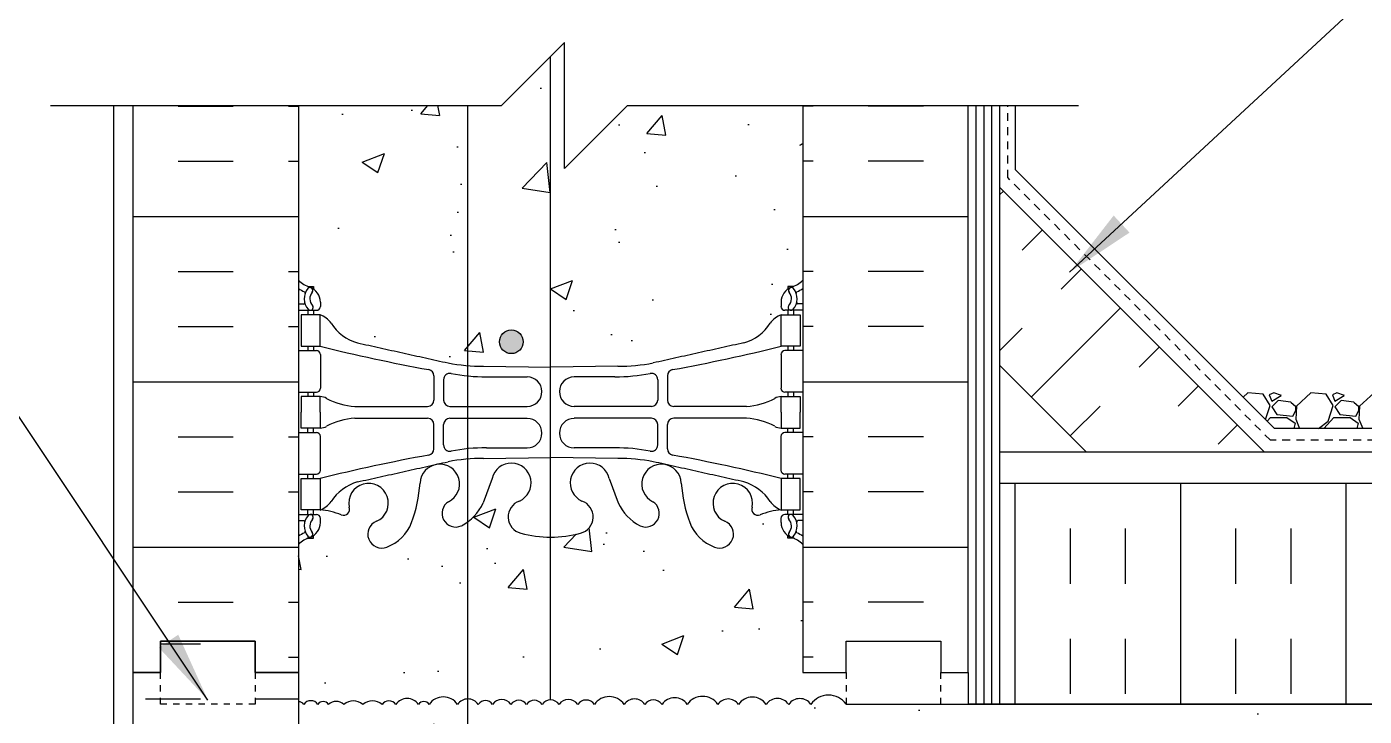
# Model space of a CAD drawing. Header units: inches. Extents: x 174.2 to 231.3, y 176.7 to 251.5.
# Drawn here: x 190.44 to 211.66, y 224.85 to 235.79 of the extents above; entities that cross this region are included whole.
import ezdxf

# ---------------------------------------------------------------- set-up
doc = ezdxf.new("R2010")
doc.units = ezdxf.units.IN
doc.header["$LTSCALE"] = 0.5
doc.header["$MEASUREMENT"] = 0
doc.linetypes.add('DASHED2', pattern=[0.375, 0.25, -0.125])
for name, color, linetype in [('HATCH', 12, 'Continuous'), ('line25', 2, 'Continuous'), ('LINE3', 3, 'Continuous'), ('LINE50', 5, 'Continuous'), ('LINE9', 9, 'Continuous'), ('TEXT', 4, 'Continuous'), ('Web_Edge', 9, 'Continuous')]:
    doc.layers.add(name, color=color, linetype=linetype)
doc.styles.add('DIM', font='romans.shx', dxfattribs={"width": 0.7})
doc.dimstyles.new('ext_12', dxfattribs={"dimscale": 12, "dimtxt": 0.075, "dimasz": 0.09375, "dimexe": 0.09375, "dimexo": 0.0625, "dimgap": 0.0625, "dimtad": 1, "dimdec": 1, "dimzin": 2, "dimdsep": 46, "dimlunit": 4, "dimtxsty": 'DIM', "dimcen": 0.09, "dimdle": 0.09375, "dimclrt": 4, "dimadec": 0, "dimazin": 0, "dimtfac": 1, "dimtdec": 1, "dimtmove": 2, "dimatfit": 3, "dimfxl": 1, "dimfrac": 2, "dimtolj": 1, "dimtzin": 0, "dimarcsym": 0})
pattern_1 = [(50, (0, 0), (3.5863, -0.31376), [0.375, -4.125]), (355, (0, 0), (-0.693757, 3.76096), [0.3, -3.3]), (100.4514, (0.299, -0.026), (2.892544, 3.4472), [0.3187, -3.50571]), (46.1842, (0, 1), (5.336207, -0.827596), [0.5625, -6.1875]), (96.6356, (0.4447, 0.931), (4.67331, 4.87059), [0.47805, -5.25857]), (351.1842, (0, 1), (4.67331, 4.87059), [0.45, -4.95]), (21, (0.5, 0.75), (2.984535, -2.013094), [0.375, -4.125]), (326, (0.5, 0.75), (1.216577, 3.62575), [0.3, -3.3]), (71.4514, (0.7487, 0.5822), (4.201112, 1.612656), [0.3187, -3.50571]), (37.5, (0, 0), (0.0607993, 1.6644693), [0, -3.26, 0, -3.35, 0, -3.3125]), (7.5, (0, 0), (1.315348, 1.972059), [0, -1.91, 0, -3.185, 0, -1.2625]), (327.5, (-1.115, 0), (2.669112, -0.1127744), [0, -1.25, 0, -3.9, 0, -5.175]), (317.5, (-1.615, 0), (2.915931, 0.500525), [0, -1.625, 0, -2.59, 0, -3.675])]

msp = doc.modelspace()

# ---------------------------------------------------------------- hatches: boundary and pattern name
at = {"layer": 'HATCH'}
h = msp.add_hatch(dxfattribs=at)
h.set_pattern_fill('AR-CONC', color=256, scale=0.5)
h.set_pattern_definition(pattern_1)
edge = h.paths.add_edge_path()
edge.add_arc((202.41, 200.954), 0.5, 46.2109, 66.4218)
edge.add_line((202.61, 201.412), (202.52, 201.412))
edge.add_line((202.52, 201.412), (202.52, 201.454))
edge.add_arc((202.66, 201.661), 0.25, 180, 235.9442, ccw=False)
edge.add_line((202.41, 201.661), (202.41, 201.728))
edge.add_arc((202.472, 201.728), 0.0625, 90, 180, ccw=False)
edge.add_line((202.472, 201.791), (202.52, 201.791))
edge.add_line((202.52, 201.791), (202.52, 201.861))
edge.add_line((202.52, 201.861), (202.415, 201.861))
edge.add_arc((202.537, 202.203), 0.364, 214.9775, 250.3387, ccw=False)
edge.add_arc((201.614, 201.592), 0.743, 32.7919, 73.8107)
edge.add_spline(control_points=[(201.821, 202.306), (200.384, 202.627)], knot_values=[0, 0, 1, 1], degree=1, periodic=0)
edge.add_arc((199.827, 199.695), 2.984, 79.2546, 90.0995)
edge.add_line((199.822, 202.679), (198.756, 202.695))
edge.add_line((198.756, 202.695), (197.689, 202.679))
edge.add_arc((197.684, 199.695), 2.984, 89.9005, 100.7454)
edge.add_spline(control_points=[(197.128, 202.627), (195.69, 202.306)], knot_values=[0, 0, 1, 1], degree=1, periodic=0)
edge.add_arc((195.897, 201.592), 0.743, 106.1893, 147.2081)
edge.add_arc((194.974, 202.203), 0.364, 289.6613, 325.0225, ccw=False)
edge.add_line((195.097, 201.861), (194.992, 201.861))
edge.add_line((194.992, 201.861), (194.992, 201.791))
edge.add_line((194.992, 201.791), (195.039, 201.791))
edge.add_arc((195.039, 201.728), 0.0625, 0, 90, ccw=False)
edge.add_line((195.102, 201.728), (195.102, 201.661))
edge.add_arc((194.852, 201.661), 0.25, 304.0558, 360, ccw=False)
edge.add_line((194.992, 201.454), (194.992, 201.412))
edge.add_line((194.992, 201.412), (194.902, 201.412))
edge.add_arc((195.102, 200.954), 0.5, 113.5782, 133.7891)
edge.add_line((194.756, 201.315), (194.756, 198.544))
edge.add_line((194.756, 198.544), (197.756, 198.544))
edge.add_line((197.756, 198.544), (198.756, 199.544))
edge.add_line((198.756, 199.544), (198.756, 198.544))
edge.add_line((198.756, 198.544), (198.756, 197.544))
edge.add_line((198.756, 197.544), (199.756, 198.544))
edge.add_line((199.756, 198.544), (202.756, 198.544))
edge.add_line((202.756, 198.544), (202.756, 201.315))
h.paths.add_polyline_path([(202.756, 207.541), (202.756, 208.861), (202.126, 208.861), (202.126, 208.974), (202.246, 209.174), (202.246, 210.642, 0.268138), (202.084, 210.791), (195.427, 210.791, 0.268156), (195.266, 210.642), (195.266, 209.174), (195.386, 208.974), (195.386, 208.861), (194.756, 208.861), (194.756, 207.541), (194.756, 205.507, 0.088416), (194.902, 205.41), (194.992, 205.41), (194.992, 205.368, -0.249069), (195.102, 205.161), (195.102, 205.093, -0.414214), (195.039, 205.031), (194.992, 205.031), (194.992, 204.961), (195.097, 204.961, 0.085348), (195.426, 205.036, -0.669601), (195.559, 204.916, 2.087231), (195.993, 205.141, -1), (196.156, 205.549, -0.21345), (196.548, 205.16, -0.068226), (196.684, 204.532, 1.753171), (197.135, 204.829, -0.940793), (197.338, 205.212, -0.173075), (197.684, 204.845), (197.827, 204.459, 1.612474), (198.258, 204.818, -0.734872), (198.282, 205.329, -0.068475), (198.756, 205.391, -0.068475), (199.23, 205.329, -0.734872), (199.253, 204.818, 1.612474), (199.684, 204.459), (199.827, 204.845, -0.173075), (200.173, 205.212, -0.940793), (200.376, 204.829, 1.753171), (200.827, 204.532, -0.068226), (200.963, 205.16, -0.21345), (201.355, 205.549, -1), (201.519, 205.141, 2.087231), (201.953, 204.916, -0.669601), (202.085, 205.036, 0.085348), (202.415, 204.961), (202.52, 204.961), (202.52, 205.031), (202.472, 205.031, -0.414214), (202.41, 205.093), (202.41, 205.161, -0.249069), (202.52, 205.368), (202.52, 205.41), (202.61, 205.41, 0.088416), (202.756, 205.507)])
h.paths.add_polyline_path([(198.679, 212.194, 0.225652), (198.304, 212.569), (195.641, 212.569, 0.225652), (195.266, 212.194), (195.266, 211.353, 0.225652), (195.641, 210.978), (198.304, 210.978, 0.225652), (198.679, 211.353)])
h.paths.add_polyline_path([(198.679, 213.975, 0.225652), (198.304, 214.35), (195.641, 214.35, 0.225652), (195.266, 213.975), (195.266, 213.134, 0.225652), (195.641, 212.759), (198.304, 212.759, 0.225652), (198.679, 213.134)])
h.paths.add_polyline_path([(202.246, 213.975, 0.225652), (201.871, 214.35), (199.207, 214.35, 0.225652), (198.832, 213.975), (198.832, 213.134, 0.225652), (199.207, 212.759), (201.871, 212.759, 0.225652), (202.246, 213.134)])
h.paths.add_polyline_path([(202.246, 212.194, 0.225652), (201.871, 212.569), (199.207, 212.569, 0.225652), (198.832, 212.194), (198.832, 211.353, 0.225652), (199.207, 210.978), (201.871, 210.978, 0.225652), (202.246, 211.353)])
h.paths.add_polyline_path([(202.391, 217.996), (202.756, 217.996), (202.756, 218.291), (202.756, 221.791), (201.256, 221.791), (201.256, 217.999), (201.534, 217.999), (201.534, 217.772), (201.275, 217.772), (201.006, 217.772), (200.477, 217.772), (200.477, 217.999), (200.756, 217.999), (200.756, 221.791), (199.256, 221.791, 0.506158), (198.612, 221.777, 0.520567), (197.968, 221.777, 0.520567), (197.686, 221.777, 0.520567), (197.451, 221.777, 0.520567), (196.933, 221.777, 0.520567), (196.542, 221.777, 0.520567), (195.907, 221.777, 0.520567), (195.557, 221.777, 0.408907), (195.121, 221.858), (195.121, 220.696), (194.756, 220.696), (194.756, 219.946), (195.121, 219.946), (195.121, 218.746), (194.756, 218.746), (194.756, 217.996), (195.121, 217.996), (195.121, 217.212, -0.385423), (195.166, 217.163), (195.166, 217.133), (195.266, 217.133), (195.266, 215.531, -0.380397), (195.559, 215.236, 2.087231), (195.993, 215.461, -1), (196.156, 215.869, -0.21345), (196.548, 215.48, -0.068226), (196.684, 214.852, 1.753171), (197.135, 215.149, -0.940793), (197.338, 215.532, -0.173075), (197.684, 215.165), (197.827, 214.779, 1.612474), (198.258, 215.138, -0.734872), (198.282, 215.649, -0.068475), (198.756, 215.711, -0.068475), (199.23, 215.649, -0.734872), (199.253, 215.138, 1.612474), (199.684, 214.779), (199.827, 215.165, -0.173075), (200.173, 215.532, -0.940793), (200.376, 215.149, 1.753171), (200.827, 214.852, -0.068226), (200.963, 215.48, -0.21345), (201.355, 215.869, -1), (201.519, 215.461, 2.087231), (201.953, 215.236, -0.380392), (202.246, 215.531), (202.246, 217.133), (202.346, 217.133), (202.346, 217.163, -0.385423), (202.391, 217.212)])
h.paths.add_polyline_path([(230.288, 225.041), (203.443, 225.041, 0.514297), (202.884, 225.036, 0.520567), (202.532, 225.036, 0.520567), (202.174, 225.036, 0.520567), (201.735, 225.036, 0.520567), (201.409, 225.036, 0.520567), (200.923, 225.036, 0.520567), (200.522, 225.036, 0.520567), (200.251, 225.036, 0.520567), (199.921, 225.036, 0.520567), (199.449, 225.036, 0.520567), (199.185, 225.036, 0.520567), (198.888, 225.036, 0.520567), (198.619, 225.036, 0.520567), (198.372, 225.036, 0.520567), (198.126, 225.036, 0.520567), (197.834, 225.036, 0.520567), (197.607, 225.036, 0.520567), (197.277, 225.036, 0.520567), (196.828, 225.036, 0.520567), (196.658, 225.036, 0.520567), (196.299, 225.036, 0.520567), (196.082, 225.036, 0.360276), (195.775, 225.036, 0.362638), (195.475, 225.036, 0.376349), (195.231, 225.036, 0.520567), (195.062, 225.036, 0.520567), (194.84, 225.036, 0.270135), (194.756, 225.075), (194.756, 223.846), (195.121, 223.846), (195.121, 222.646), (194.756, 222.646), (194.756, 221.896), (195.121, 221.896), (195.121, 221.858, -0.408907), (195.557, 221.777, -0.520567), (195.907, 221.777, -0.520567), (196.542, 221.777, -0.520567), (196.933, 221.777, -0.520567), (197.451, 221.777, -0.520567), (197.686, 221.777, -0.520567), (197.968, 221.777, -0.520567), (198.612, 221.777, -0.506158), (199.256, 221.791), (199.256, 223.791), (199.506, 223.791), (230.288, 223.791)])
h.paths.add_polyline_path([(230.288, 223.541), (199.756, 223.541), (199.756, 223.291), (203.857, 223.291), (204.857, 222.291), (230.288, 222.291)], flags=17)
h.paths.add_polyline_path([(230.288, 223.791), (199.506, 223.791, -0.414214), (199.756, 223.541), (230.288, 223.541)], flags=17)
h.paths.add_polyline_path([(202.756, 227.576, 0.088416), (202.61, 227.673), (202.52, 227.673), (202.52, 227.715, -0.249069), (202.41, 227.922), (202.41, 227.989, -0.414214), (202.472, 228.052), (202.52, 228.052), (202.52, 228.122), (202.415, 228.122, 0.087457), (202.077, 228.043, -0.638777), (201.953, 228.167, 2.087231), (201.519, 227.942, -1), (201.355, 227.533, -0.21345), (200.963, 227.922, -0.068226), (200.827, 228.55, 1.753171), (200.376, 228.254, -0.940793), (200.173, 227.87, -0.173075), (199.827, 228.237), (199.684, 228.624, 1.612474), (199.253, 228.264, -0.734872), (199.23, 227.753, -0.068475), (198.756, 227.691, -0.068475), (198.282, 227.753, -0.734872), (198.258, 228.264, 1.612474), (197.827, 228.624), (197.684, 228.237, -0.173075), (197.338, 227.87, -0.940793), (197.135, 228.254, 1.753171), (196.684, 228.55, -0.068226), (196.548, 227.922, -0.21345), (196.156, 227.533, -1), (195.993, 227.942, 2.087231), (195.559, 228.167, -0.638777), (195.434, 228.043, 0.087457), (195.097, 228.122), (194.992, 228.122), (194.992, 228.052), (195.039, 228.052, -0.414214), (195.102, 227.989), (195.102, 227.922, -0.249069), (194.992, 227.715), (194.992, 227.673), (194.902, 227.673, 0.088416), (194.756, 227.576), (194.756, 225.541), (194.756, 225.075, -0.270135), (194.84, 225.036, -0.520567), (195.062, 225.036, -0.520567), (195.231, 225.036, -0.376349), (195.475, 225.036, -0.362638), (195.775, 225.036, -0.360276), (196.082, 225.036, -0.520567), (196.299, 225.036, -0.520567), (196.658, 225.036, -0.520567), (196.828, 225.036, -0.520567), (197.277, 225.036, -0.520567), (197.607, 225.036, -0.520567), (197.834, 225.036, -0.520567), (198.126, 225.036, -0.520567), (198.372, 225.036, -0.520567), (198.619, 225.036, -0.520567), (198.888, 225.036, -0.520567), (199.185, 225.036, -0.520567), (199.449, 225.036, -0.520567), (199.921, 225.036, -0.520567), (200.251, 225.036, -0.520567), (200.522, 225.036, -0.520567), (200.923, 225.036, -0.520567), (201.409, 225.036, -0.520567), (201.735, 225.036, -0.520567), (202.174, 225.036, -0.520567), (202.532, 225.036, -0.520567), (202.884, 225.036, -0.514297), (203.443, 225.041), (203.443, 225.541), (202.756, 225.541)])
edge = h.paths.add_edge_path()
edge.add_spline(control_points=[(201.821, 241.306), (200.384, 241.626)], knot_values=[0, 0, 1, 1], degree=1, periodic=0)
edge.add_arc((199.827, 238.694), 2.984, 79.2546, 90.0995)
edge.add_line((199.822, 241.678), (198.756, 241.694))
edge.add_line((198.756, 241.694), (197.689, 241.678))
edge.add_arc((197.684, 238.694), 2.984, 89.9005, 100.7454)
edge.add_spline(control_points=[(197.128, 241.626), (195.69, 241.306)], knot_values=[0, 0, 1, 1], degree=1, periodic=0)
edge.add_arc((195.897, 240.592), 0.743, 106.1893, 147.2081)
edge.add_arc((194.974, 241.203), 0.364, 289.6613, 325.0225, ccw=False)
edge.add_line((195.097, 240.86), (194.992, 240.86))
edge.add_line((194.992, 240.86), (194.992, 240.79))
edge.add_line((194.992, 240.79), (195.039, 240.79))
edge.add_arc((195.039, 240.728), 0.0625, 0, 90, ccw=False)
edge.add_line((195.102, 240.728), (195.102, 240.66))
edge.add_arc((194.852, 240.66), 0.25, 304.0558, 360, ccw=False)
edge.add_line((194.992, 240.453), (194.992, 240.411))
edge.add_line((194.992, 240.411), (194.902, 240.411))
edge.add_arc((195.102, 239.953), 0.5, 113.5782, 133.7891)
edge.add_line((194.756, 240.314), (194.756, 237.044))
edge.add_line((194.756, 237.044), (197.974, 237.044))
edge.add_line((197.974, 237.044), (198.974, 238.044))
edge.add_line((198.974, 238.044), (198.974, 236.044))
edge.add_line((198.974, 236.044), (199.974, 237.044))
edge.add_line((199.974, 237.044), (202.756, 237.044))
edge.add_line((202.756, 237.044), (202.756, 240.314))
edge.add_arc((202.41, 239.953), 0.5, 46.2109, 66.4218)
edge.add_line((202.61, 240.411), (202.52, 240.411))
edge.add_line((202.52, 240.411), (202.52, 240.453))
edge.add_arc((202.66, 240.66), 0.25, 180, 235.9442, ccw=False)
edge.add_line((202.41, 240.66), (202.41, 240.728))
edge.add_arc((202.472, 240.728), 0.0625, 90, 180, ccw=False)
edge.add_line((202.472, 240.79), (202.52, 240.79))
edge.add_line((202.52, 240.79), (202.52, 240.86))
edge.add_line((202.52, 240.86), (202.415, 240.86))
edge.add_arc((202.537, 241.203), 0.364, 214.9775, 250.3387, ccw=False)
edge.add_arc((201.614, 240.592), 0.743, 32.7919, 73.8107)
h.paths.add_polyline_path([(202.756, 245.134, 0.259173), (202.304, 244.915, 0.520567), (201.805, 244.915, 0.520567), (201.418, 244.915, 0.336749), (200.756, 245.02, 0.336749), (200.094, 244.915, 0.520567), (199.707, 244.915, 0.520567), (199.207, 244.915, 0.520567), (198.361, 244.915, 0.520567), (198.078, 244.915, 0.520567), (197.184, 244.915, 0.520567), (196.444, 244.915, 0.520567), (195.751, 244.915, 0.520567), (195.531, 244.915, 0.321585), (194.756, 244.94), (194.756, 244.506, 0.088416), (194.902, 244.409), (194.992, 244.409), (194.992, 244.367, -0.249069), (195.102, 244.16), (195.102, 244.093, -0.414214), (195.039, 244.03), (194.992, 244.03), (194.992, 243.96), (195.097, 243.96, 0.085348), (195.426, 244.036, -0.669601), (195.559, 243.915, 2.087231), (195.993, 244.14, -1), (196.156, 244.549, -0.21345), (196.548, 244.16, -0.069923), (196.685, 243.516, 1.702394), (197.135, 243.828, -0.940793), (197.338, 244.212, -0.173075), (197.684, 243.845), (197.827, 243.458, 1.612474), (198.258, 243.818, -0.734872), (198.282, 244.329, -0.068475), (198.756, 244.391, -0.068475), (199.23, 244.329, -0.734872), (199.253, 243.818, 1.612474), (199.684, 243.458), (199.827, 243.845, -0.173075), (200.173, 244.212, -0.940793), (200.376, 243.828, 1.702394), (200.826, 243.516, -0.069923), (200.963, 244.16, -0.21345), (201.355, 244.549, -1), (201.519, 244.14, 2.087231), (201.953, 243.915, -0.669601), (202.085, 244.036, 0.085348), (202.415, 243.96), (202.52, 243.96), (202.52, 244.03), (202.472, 244.03, -0.414214), (202.41, 244.093), (202.41, 244.16, -0.249069), (202.52, 244.367), (202.52, 244.409), (202.61, 244.409, 0.088416), (202.756, 244.506)])
h = msp.add_hatch(dxfattribs=at)
h.set_pattern_fill('AR-CONC', color=256, scale=0.5)
h.set_pattern_definition(pattern_1)
edge = h.paths.add_edge_path()
edge.add_line((202.756, 234.544), (199.974, 234.544))
edge.add_line((199.974, 234.544), (198.974, 233.544))
edge.add_line((198.974, 233.544), (198.974, 235.544))
edge.add_line((198.974, 235.544), (197.974, 234.544))
edge.add_line((197.974, 234.544), (194.756, 234.544))
edge.add_line((194.756, 234.544), (194.756, 231.768))
edge.add_arc((195.102, 232.129), 0.5, 226.2109, 246.4218)
edge.add_line((194.902, 231.671), (194.992, 231.671))
edge.add_line((194.992, 231.671), (194.992, 231.629))
edge.add_arc((194.852, 231.422), 0.25, 0, 55.9442, ccw=False)
edge.add_line((195.102, 231.422), (195.102, 231.354))
edge.add_arc((195.039, 231.354), 0.0625, -90, 0, ccw=False)
edge.add_line((195.039, 231.292), (194.992, 231.292))
edge.add_line((194.992, 231.292), (194.992, 231.222))
edge.add_line((194.992, 231.222), (195.097, 231.222))
edge.add_arc((194.974, 230.879), 0.364, 32.0424, 70.3387, ccw=False)
edge.add_arc((195.897, 231.49), 0.743, 214.228, 253.8107)
edge.add_spline(control_points=[(195.69, 230.776), (197.128, 230.456)], knot_values=[0, 0, 1, 1], degree=1, periodic=0)
edge.add_arc((197.684, 233.388), 2.984, 259.2546, 270.0995)
edge.add_line((197.689, 230.404), (198.756, 230.388))
edge.add_line((198.756, 230.388), (199.822, 230.404))
edge.add_arc((199.827, 233.388), 2.984, 269.9005, 280.7454)
edge.add_spline(control_points=[(200.384, 230.456), (201.821, 230.776)], knot_values=[0, 0, 1, 1], degree=1, periodic=0)
edge.add_arc((201.614, 231.49), 0.743, 286.1893, 325.772)
edge.add_arc((202.537, 230.879), 0.364, 109.6613, 147.9576, ccw=False)
edge.add_line((202.415, 231.222), (202.52, 231.222))
edge.add_line((202.52, 231.222), (202.52, 231.292))
edge.add_line((202.52, 231.292), (202.472, 231.292))
edge.add_arc((202.472, 231.354), 0.0625, 180, 270, ccw=False)
edge.add_line((202.41, 231.354), (202.41, 231.422))
edge.add_arc((202.66, 231.422), 0.25, 124.0558, 180, ccw=False)
edge.add_line((202.52, 231.629), (202.52, 231.671))
edge.add_line((202.52, 231.671), (202.61, 231.671))
edge.add_arc((202.41, 232.129), 0.5, 293.5782, 313.7891)
edge.add_line((202.756, 231.768), (202.756, 234.544))
h = msp.add_hatch(dxfattribs=at)
h.set_pattern_fill('INSUL', color=256, scale=7, style=0)
h.set_pattern_definition([(0, (-2731.406, -171.4683), (0, 2.625), []), (0, (-2731.406, -170.5933), (0, 2.625), [0.875, -0.875]), (0, (-2731.406, -169.7183), (0, 2.625), [0.875, -0.875])])
h.paths.add_polyline_path([(194.756, 234.541), (192.131, 234.541), (192.131, 225.541), (192.568, 225.541), (192.568, 226.041), (194.068, 226.041), (194.068, 225.541), (194.756, 225.541)])
h = msp.add_hatch(dxfattribs=at)
h.set_pattern_fill('INSUL', color=256, scale=7, style=0)
h.set_pattern_definition([(180, (3128.9172, -171.4683), (0, 2.625), []), (180, (3128.9172, -170.5933), (0, 2.625), [0.875, -0.875]), (180, (3128.9172, -169.7183), (0, 2.625), [0.875, -0.875])])
h.paths.add_polyline_path([(205.381, 234.541), (202.756, 234.541), (202.756, 225.541), (203.443, 225.541), (203.443, 226.041), (204.943, 226.041), (204.943, 225.541), (205.381, 225.541)])
h = msp.add_hatch(dxfattribs=at)
h.set_pattern_fill('INSUL', color=256, scale=7, angle=45, style=0)
h.set_pattern_definition([(45, (98.5775, 70.14), (-1.856155, 1.856155), []), (45, (97.9588, 70.7588), (-1.856155, 1.856155), [0.875, -0.875]), (45, (97.34, 71.3776), (-1.856155, 1.856155), [0.875, -0.875])])
h.paths.add_polyline_path([(207.129, 229.166), (209.957, 229.166), (205.881, 233.243), (205.881, 230.415)])
h = msp.add_hatch(dxfattribs=at)
h.set_pattern_fill('INSUL', color=256, scale=7, angle=90, style=0)
h.set_pattern_definition([(90, (227.1246, 226.949), (-2.625, 2e-16), []), (90, (226.2496, 226.949), (-2.625, 2e-16), [0.875, -0.875]), (90, (225.3746, 226.949), (-2.625, 2e-16), [0.875, -0.875])])
h.paths.add_polyline_path([(230.288, 228.541), (224.03, 228.541), (224.03, 225.041), (230.288, 225.041)])
h.paths.add_polyline_path([(205.881, 228.541), (205.881, 225.041), (224.021, 225.041), (224.021, 228.541)])
h = msp.add_hatch(dxfattribs=at)
h.set_pattern_fill('INSUL', color=256, scale=7, style=0)
h.set_pattern_definition([(0, (204.5733, 216.371), (0, 2.625), []), (0, (204.5733, 217.246), (0, 2.625), [0.875, -0.875]), (0, (204.5733, 218.121), (0, 2.625), [0.875, -0.875])])
h.paths.add_polyline_path([(205.381, 218.291), (202.756, 218.291), (202.756, 208.291), (205.381, 208.291)])
h.paths.add_polyline_path([(192.131, 207.541), (192.568, 207.541), (192.568, 208.041), (194.068, 208.041), (194.068, 207.541), (194.756, 207.541), (194.756, 225.541), (194.068, 225.541), (194.068, 226.041), (192.568, 226.041), (192.568, 225.541), (192.131, 225.541)])
at = {"layer": 'LINE3'}
h = msp.add_hatch(color=256, dxfattribs=at)
h.paths.add_polyline_path([(198.316, 230.827, 0.831395), (197.947, 230.827)])
h.paths.add_polyline_path([(198.319, 230.792, 0.045935), (198.316, 230.827), (197.947, 230.827, 0.045935), (197.944, 230.792, 1)])

# ---------------------------------------------------------------- linework, layer by layer
at = {"layer": 'HATCH'}
for p, q in [((205.506, 225.041), (205.506, 234.541)), ((205.631, 225.041), (205.631, 234.541)), ((205.756, 225.041), (205.756, 234.541)), ((206.131, 233.523), (206.131, 234.541)), ((210.238, 229.416), (206.131, 233.523)), ((209.818, 229.98), (209.743, 229.911)), ((210.058, 229.959), (209.818, 229.979)), ((210.169, 229.781), (210.059, 229.961)), ((210.227, 229.98), (210.157, 229.95)), ((210.157, 229.95), (210.197, 229.85)), ((210.197, 229.85), (210.347, 229.94)), ((210.297, 229.86), (210.197, 229.76)), ((210.348, 229.94), (210.228, 229.98)), ((210.498, 229.831), (210.298, 229.861)), ((210.579, 229.758), (210.499, 229.828)), ((210.818, 229.98), (210.588, 229.77)), ((211.058, 229.959), (210.818, 229.979)), ((211.169, 229.781), (211.059, 229.961)), ((211.227, 229.98), (211.157, 229.95)), ((211.157, 229.95), (211.197, 229.85)), ((211.197, 229.85), (211.347, 229.94)), ((211.297, 229.86), (211.197, 229.76)), ((211.348, 229.94), (211.228, 229.98)), ((211.498, 229.831), (211.298, 229.861)), ((211.579, 229.758), (211.499, 229.828)), ((211.818, 229.98), (211.588, 229.77)), ((210.096, 229.558), (210.168, 229.78)), ((210.197, 229.76), (210.277, 229.64)), ((210.278, 229.64), (210.528, 229.61)), ((210.528, 229.61), (210.578, 229.7)), ((210.587, 229.77), (210.577, 229.56)), ((210.578, 229.7), (210.578, 229.76)), ((211.088, 229.53), (211.168, 229.78)), ((211.197, 229.76), (211.277, 229.64)), ((211.278, 229.64), (211.528, 229.61)), ((211.528, 229.61), (211.578, 229.7)), ((211.587, 229.77), (211.577, 229.56)), ((211.578, 229.7), (211.578, 229.76)), ((210.124, 229.53), (210.178, 229.59)), ((210.178, 229.59), (210.438, 229.59)), ((214.186, 229.416), (210.238, 229.416)), ((210.437, 229.592), (210.567, 229.502)), ((210.568, 229.5), (210.544, 229.416)), ((210.576, 229.562), (210.638, 229.416)), ((210.939, 229.416), (211.088, 229.531)), ((211.021, 229.416), (211.178, 229.59)), ((211.178, 229.59), (211.438, 229.59)), ((211.437, 229.592), (211.567, 229.502)), ((211.568, 229.5), (211.544, 229.416)), ((211.576, 229.562), (211.638, 229.416))]:
    msp.add_line(p, q, dxfattribs=at)
msp.add_lwpolyline([(203.443, 225.041, 0.514297), (202.884, 225.036, 0.520567), (202.532, 225.036, 0.520567), (202.174, 225.036, 0.520567), (201.735, 225.036, 0.520567), (201.409, 225.036, 0.520567), (200.923, 225.036, 0.520567), (200.522, 225.036, 0.520567), (200.251, 225.036, 0.520567), (199.921, 225.036, 0.520567), (199.449, 225.036, 0.520567), (199.185, 225.036, 0.520567), (198.888, 225.036, 0.520567), (198.619, 225.036, 0.520567), (198.372, 225.036, 0.520567), (198.126, 225.036, 0.520567), (197.834, 225.036, 0.520567), (197.607, 225.036, 0.520567), (197.277, 225.036, 0.520567), (196.828, 225.036, 0.520567), (196.658, 225.036, 0.520567), (196.299, 225.036, 0.520567), (196.082, 225.036, 0.360276), (195.775, 225.036, 0.362638), (195.475, 225.036, 0.376349), (195.231, 225.036, 0.520567), (195.062, 225.036, 0.520567), (194.84, 225.036, 0.270135), (194.756, 225.075)], format="xyb", dxfattribs=at)
msp.add_arc((202.44, 234.428), 0.58, 297.6798, 302.977, dxfattribs=at)
at = {"layer": 'line25'}
for p, q in [((194.756, 234.541), (194.756, 225.541)), ((202.756, 234.541), (202.756, 225.541)), ((205.881, 225.041), (205.881, 234.541)), ((210.082, 229.041), (205.881, 233.243)), ((207.254, 229.041), (205.881, 230.415)), ((194.756, 225.541), (194.756, 223.846)), ((205.381, 225.541), (205.381, 225.041)), ((203.443, 225.041), (230.288, 225.041)), ((224.021, 225.041), (205.381, 225.041))]:
    msp.add_line(p, q, dxfattribs=at)
msp.add_lwpolyline([(230.288, 228.541), (205.881, 228.541)], dxfattribs=at)
at = {"layer": 'LINE3'}
for p, q in [((198.749, 235.318), (198.75, 225.106)), ((197.438, 234.544), (197.438, 205.772))]:
    msp.add_line(p, q, dxfattribs=at)
msp.add_circle((198.132, 230.792), 0.188, dxfattribs=at)
at = {"layer": 'LINE50'}
for p, q in [((192.131, 225.541), (192.131, 234.541)), ((192.131, 207.541), (192.131, 225.541))]:
    msp.add_line(p, q, dxfattribs=at)
at = {"layer": 'LINE50', "color": 9, "linetype": 'DASHED2'}
for p, q in [((206.006, 233.398), (206.006, 234.541)), ((210.176, 229.228), (206.006, 233.398)), ((230.288, 229.228), (210.176, 229.228))]:
    msp.add_line(p, q, dxfattribs=at)
at = {"layer": 'LINE50'}
for points in [[(202.756, 225.541), (203.443, 225.541), (203.443, 226.041), (204.943, 226.041), (204.943, 225.541), (205.381, 225.541), (205.381, 234.541)], [(194.756, 225.541), (194.068, 225.541), (194.068, 226.041), (192.568, 226.041), (192.568, 225.541), (192.131, 225.541)], [(192.131, 225.541), (192.568, 225.541), (192.568, 226.041), (194.068, 226.041), (194.068, 225.541), (194.756, 225.541)]]:
    msp.add_lwpolyline(points, dxfattribs=at)
at = {"layer": 'LINE9'}
for p, q in [((197.974, 234.544), (198.974, 235.544)), ((198.974, 233.544), (198.974, 235.544)), ((190.818, 234.544), (197.974, 234.544)), ((191.818, 234.544), (191.818, 198.544)), ((199.974, 234.544), (198.974, 233.544)), ((199.974, 234.544), (207.131, 234.544))]:
    msp.add_line(p, q, dxfattribs=at)
msp.add_lwpolyline([(230.288, 229.041), (205.881, 229.041)], dxfattribs=at)
at = {"layer": 'LINE9', "linetype": 'DASHED2', "ltscale": 0.15}
for points in [[(194.068, 225.541), (194.068, 225.541), (194.068, 225.041), (192.568, 225.041), (192.568, 225.541), (192.568, 225.541)], [(194.068, 225.541), (194.068, 225.541), (194.068, 225.041), (192.568, 225.041), (192.568, 225.541), (192.568, 225.541)], [(203.443, 225.541), (203.443, 225.541), (203.443, 225.041), (204.943, 225.041), (204.943, 225.541), (204.943, 225.541)]]:
    msp.add_lwpolyline(points, dxfattribs=at)
at = {"layer": 'Web_Edge'}
for p, q in [((194.902, 231.671), (194.992, 231.671)), ((194.992, 231.671), (194.992, 231.629)), ((202.61, 231.671), (202.52, 231.671)), ((202.52, 231.671), (202.52, 231.629)), ((194.756, 231.392), (194.834, 231.392)), ((194.756, 231.292), (195.039, 231.292)), ((194.902, 231.292), (194.902, 231.222)), ((194.992, 231.292), (194.992, 231.222)), ((195.102, 231.422), (195.102, 231.354)), ((202.41, 231.422), (202.41, 231.354)), ((202.756, 231.292), (202.472, 231.292)), ((202.52, 231.292), (202.52, 231.222)), ((202.61, 231.292), (202.61, 231.222)), ((202.756, 231.392), (202.678, 231.392)), ((194.902, 230.722), (194.902, 230.652)), ((194.992, 230.722), (194.992, 230.652)), ((202.52, 230.722), (202.52, 230.652)), ((202.61, 230.722), (202.61, 230.652)), ((194.756, 230.652), (195.039, 230.652)), ((195.102, 230.589), (195.102, 230.054)), ((202.41, 230.589), (202.41, 230.054)), ((202.756, 230.652), (202.472, 230.652)), ((196.904, 230.252), (196.904, 229.867)), ((197.689, 230.404), (198.756, 230.388)), ((197.736, 230.236), (198.383, 230.236)), ((199.822, 230.404), (198.756, 230.388)), ((199.775, 230.236), (199.128, 230.236)), ((200.608, 230.252), (200.608, 229.867)), ((197.056, 230.19), (197.056, 229.867)), ((200.455, 230.19), (200.455, 229.867)), ((194.756, 229.992), (195.039, 229.992)), ((194.902, 229.992), (194.902, 229.922)), ((194.992, 229.992), (194.992, 229.922)), ((202.756, 229.992), (202.472, 229.992)), ((202.52, 229.992), (202.52, 229.922)), ((202.61, 229.992), (202.61, 229.922)), ((195.649, 229.766), (196.804, 229.767)), ((197.156, 229.767), (198.383, 229.767)), ((200.355, 229.767), (199.128, 229.767)), ((201.862, 229.766), (200.708, 229.767)), ((194.902, 229.352), (194.902, 229.422)), ((194.992, 229.352), (194.992, 229.422)), ((195.649, 229.577), (196.804, 229.577)), ((196.904, 229.092), (196.904, 229.477)), ((197.056, 229.154), (197.056, 229.477)), ((197.156, 229.577), (198.383, 229.577)), ((200.355, 229.577), (199.128, 229.577)), ((200.455, 229.154), (200.455, 229.477)), ((200.608, 229.092), (200.608, 229.477)), ((201.862, 229.577), (200.708, 229.577)), ((202.52, 229.352), (202.52, 229.422)), ((202.61, 229.352), (202.61, 229.422)), ((194.756, 229.352), (195.039, 229.352)), ((195.102, 228.754), (195.102, 229.289)), ((202.41, 228.754), (202.41, 229.289)), ((202.756, 229.352), (202.472, 229.352)), ((197.736, 229.108), (198.383, 229.108)), ((199.775, 229.108), (199.128, 229.108)), ((197.689, 228.94), (198.756, 228.956)), ((199.822, 228.94), (198.756, 228.956)), ((194.756, 228.692), (195.039, 228.692)), ((194.902, 228.622), (194.902, 228.692)), ((194.992, 228.622), (194.992, 228.692)), ((197.827, 228.624), (197.684, 228.237)), ((199.684, 228.624), (199.827, 228.237)), ((202.756, 228.692), (202.472, 228.692)), ((202.52, 228.622), (202.52, 228.692)), ((202.61, 228.622), (202.61, 228.692)), ((194.902, 228.052), (194.902, 228.122)), ((194.992, 228.052), (194.992, 228.122)), ((202.52, 228.052), (202.52, 228.122)), ((202.61, 228.052), (202.61, 228.122)), ((194.756, 228.052), (195.039, 228.052)), ((194.756, 227.952), (194.834, 227.952)), ((195.102, 227.922), (195.102, 227.989)), ((202.41, 227.922), (202.41, 227.989)), ((202.756, 228.052), (202.472, 228.052)), ((202.756, 227.952), (202.678, 227.952)), ((194.992, 227.673), (194.992, 227.715)), ((202.52, 227.673), (202.52, 227.715)), ((194.902, 227.673), (194.992, 227.673)), ((202.61, 227.673), (202.52, 227.673))]:
    msp.add_line(p, q, dxfattribs=at)
for points in [[(194.797, 230.722), (195.097, 230.722), (195.097, 231.222), (194.797, 231.222)], [(202.715, 230.722), (202.415, 230.722), (202.415, 231.222), (202.715, 231.222)], [(194.797, 228.622), (195.097, 228.622), (195.097, 228.122), (194.797, 228.122)], [(202.715, 228.622), (202.415, 228.622), (202.415, 228.122), (202.715, 228.122)]]:
    msp.add_lwpolyline(points, close=True, dxfattribs=at)
for points in [[(195.097, 229.672), (195.097, 229.922), (194.797, 229.922), (194.797, 229.672)], [(202.415, 229.672), (202.415, 229.922), (202.715, 229.922), (202.715, 229.672)], [(195.097, 229.672), (195.097, 229.422), (194.797, 229.422), (194.797, 229.672)], [(202.415, 229.672), (202.415, 229.422), (202.715, 229.422), (202.715, 229.672)]]:
    msp.add_lwpolyline(points, dxfattribs=at)
for centre, radius, start, end in [((195.102, 232.129), 0.5, 226.2109, 250.5288), ((202.41, 232.129), 0.5, 289.4712, 313.7891), ((195.102, 232.129), 0.6, 234.7832, 245.0748), ((195.095, 231.476), 0.25, 140.1145, 222.4609), ((194.84, 231.566), 0.021, 343.464, 63.9957), ((194.938, 231.607), 0.045, 321.448, 139.1879), ((194.852, 231.422), 0.25, 0, 70.5288), ((195.095, 231.476), 0.16, 140.0001, 222.4609), ((202.66, 231.422), 0.25, 109.4712, 180), ((202.574, 231.607), 0.045, 40.8121, 218.552), ((202.416, 231.476), 0.16, 317.5391, 39.9999), ((202.416, 231.476), 0.25, 317.5391, 39.8855), ((202.672, 231.566), 0.021, 116.0043, 196.536), ((202.41, 232.129), 0.6, 294.9252, 305.2168), ((194.834, 231.411), 0.0196, 269.4032, 15.4901), ((194.944, 231.338), 0.045, 222.4609, 42.4609), ((195.039, 231.354), 0.0625, 270, 0), ((202.472, 231.354), 0.0625, 180, 270), ((202.567, 231.338), 0.045, 137.5391, 317.5391), ((202.678, 231.411), 0.0196, 164.5099, 270.5968), ((194.974, 230.879), 0.364, 34.9775, 70.3387), ((195.897, 231.49), 0.743, 212.7919, 253.8107), ((201.614, 231.49), 0.743, 286.1893, 327.2081), ((202.537, 230.879), 0.364, 109.6613, 145.0225), ((201.905, 258.142), 28.253, 256.0552, 259.6343), ((195.606, 258.142), 28.253, 280.3657, 283.9448), ((195.039, 230.589), 0.0625, 0, 90), ((197.684, 233.388), 2.984, 259.2546, 270.0995), ((199.827, 233.388), 2.984, 269.9005, 280.7454), ((202.472, 230.589), 0.0625, 90, 180), ((196.804, 230.252), 0.1, 360, 79.6343), ((197.156, 230.19), 0.1, 79.2546, 180), ((197.731, 233.22), 2.984, 259.2546, 270.0995), ((198.383, 230.001), 0.234, 270, 90), ((199.128, 230.001), 0.234, 90, 270), ((199.78, 233.22), 2.984, 269.9005, 280.7454), ((200.355, 230.19), 0.1, 0, 100.7454), ((200.708, 230.252), 0.1, 100.3657, 180), ((195.039, 230.054), 0.0625, 270, 0), ((202.472, 230.054), 0.0625, 180, 270), ((195.093, 229.703), 0.219, 60.4937, 88.92), ((195.734, 230.923), 1.16, 242.5844, 265.8032), ((196.804, 229.867), 0.1, 270.0388, 360), ((197.156, 229.867), 0.1, 180, 270), ((200.355, 229.867), 0.1, 270, 0), ((200.708, 229.867), 0.1, 180, 269.9612), ((201.777, 230.923), 1.16, 274.1968, 297.4156), ((202.419, 229.703), 0.219, 91.08, 119.5063), ((195.093, 229.64), 0.219, 271.08, 299.5063), ((195.734, 228.421), 1.16, 94.1968, 117.4156), ((196.804, 229.477), 0.1, 0, 89.9612), ((197.156, 229.477), 0.1, 90, 180), ((198.383, 229.342), 0.234, 270, 90), ((199.128, 229.342), 0.234, 90, 270), ((200.355, 229.477), 0.1, 0, 90), ((200.708, 229.477), 0.1, 90.0388, 180), ((201.777, 228.421), 1.16, 62.5844, 85.8032), ((202.419, 229.64), 0.219, 240.4937, 268.92), ((195.039, 229.289), 0.0625, 0, 90), ((202.472, 229.289), 0.0625, 90, 180), ((201.905, 201.201), 28.253, 100.3657, 103.9448), ((196.804, 229.092), 0.1, 280.3657, 0), ((197.156, 229.154), 0.1, 180, 280.7454), ((197.731, 226.124), 2.984, 89.9005, 100.7454), ((199.78, 226.124), 2.984, 79.2546, 90.0995), ((200.355, 229.154), 0.1, 259.2546, 0), ((200.708, 229.092), 0.1, 180, 259.6343), ((195.606, 201.201), 28.253, 76.0552, 79.6343), ((195.039, 228.754), 0.0625, 270, 0), ((196.997, 228.535), 0.314, 296.0652, 177.2643), ((197.684, 225.956), 2.984, 89.9005, 100.7454), ((198.132, 228.551), 0.314, 293.8084, 166.5854), ((199.379, 228.551), 0.314, 13.4146, 246.1916), ((199.827, 225.956), 2.984, 79.2546, 90.0995), ((200.514, 228.535), 0.314, 2.7357, 243.9348), ((202.472, 228.754), 0.0625, 180, 270), ((195.897, 227.853), 0.743, 106.1893, 147.2081), ((195.866, 228.229), 0.314, 293.8084, 191.4114), ((194.326, 228.731), 2.365, 339.9985, 355.6105), ((203.185, 228.731), 2.365, 184.3895, 200.0015), ((201.645, 228.229), 0.314, 348.5886, 246.1916), ((201.614, 227.853), 0.743, 32.7919, 73.8107), ((194.974, 228.464), 0.364, 289.6613, 325.0225), ((195.042, 227.126), 0.997, 66.8533, 86.8462), ((195.468, 228.134), 0.0968, 249.5669, 19.8449), ((197.248, 228.068), 0.217, 121.463, 294.4736), ((196.998, 228.538), 0.75, 297.0295, 336.3062), ((198.35, 228.012), 0.268, 109.9662, 255.2108), ((199.161, 228.012), 0.268, 284.7892, 70.0338), ((200.514, 228.538), 0.75, 203.6938, 242.9705), ((200.263, 228.068), 0.217, 245.5264, 58.537), ((202.044, 228.134), 0.0968, 160.1551, 290.4331), ((202.47, 227.126), 0.997, 93.1538, 113.1467), ((202.537, 228.464), 0.364, 214.9775, 250.3387), ((194.834, 227.932), 0.0196, 344.5099, 90.5968), ((195.095, 227.867), 0.25, 137.5391, 219.8855), ((194.944, 228.006), 0.045, 317.5391, 137.5391), ((195.095, 227.867), 0.16, 137.5391, 219.9999), ((194.852, 227.922), 0.25, 289.4712, 360), ((195.039, 227.989), 0.0625, 360, 90), ((196.074, 227.738), 0.22, 111.8037, 291.8037), ((195.917, 228.166), 0.677, 290.6803, 338.8761), ((201.594, 228.166), 0.677, 201.1239, 249.3197), ((201.437, 227.738), 0.22, 248.1963, 68.1963), ((202.472, 227.989), 0.0625, 90, 180), ((202.66, 227.922), 0.25, 180, 250.5288), ((202.567, 228.006), 0.045, 42.4609, 222.4609), ((202.416, 227.867), 0.16, 320.0001, 42.4609), ((202.416, 227.867), 0.25, 320.1145, 42.4609), ((202.678, 227.932), 0.0196, 89.4032, 195.4901), ((195.102, 227.215), 0.6, 114.9252, 125.2168), ((195.102, 227.215), 0.5, 109.4712, 133.7891), ((194.84, 227.778), 0.021, 296.0043, 16.536), ((194.938, 227.736), 0.045, 220.8121, 38.552), ((198.744, 229.445), 1.754, 254.7082, 270.3771), ((198.767, 229.445), 1.754, 269.6229, 285.2918), ((202.574, 227.736), 0.045, 141.448, 319.1879), ((202.41, 227.215), 0.5, 46.2109, 70.5288), ((202.672, 227.778), 0.021, 163.464, 243.9957), ((202.41, 227.215), 0.6, 54.7832, 65.0748)]:
    msp.add_arc(centre, radius, start, end, dxfattribs=at)
for points in [[(195.69, 230.776), (197.128, 230.456)], [(201.821, 230.776), (200.384, 230.456)], [(195.69, 228.567), (197.128, 228.888)], [(201.821, 228.567), (200.384, 228.888)]]:
    msp.add_open_spline(points, degree=1, dxfattribs=at)

# ---------------------------------------------------------------- leaders
at = {"layer": 'TEXT'}
for points in [[(206.989, 231.895), (215.039, 239.374), (220.575, 239.374)], [(193.318, 225.103), (188.593, 232.186), (185.436, 232.186)]]:
    msp.add_leader(points, dimstyle='ext_12', override={"dimgap": 0.0625, "dimtad": 0}, dxfattribs=at)

doc.saveas('drawing.dxf')
